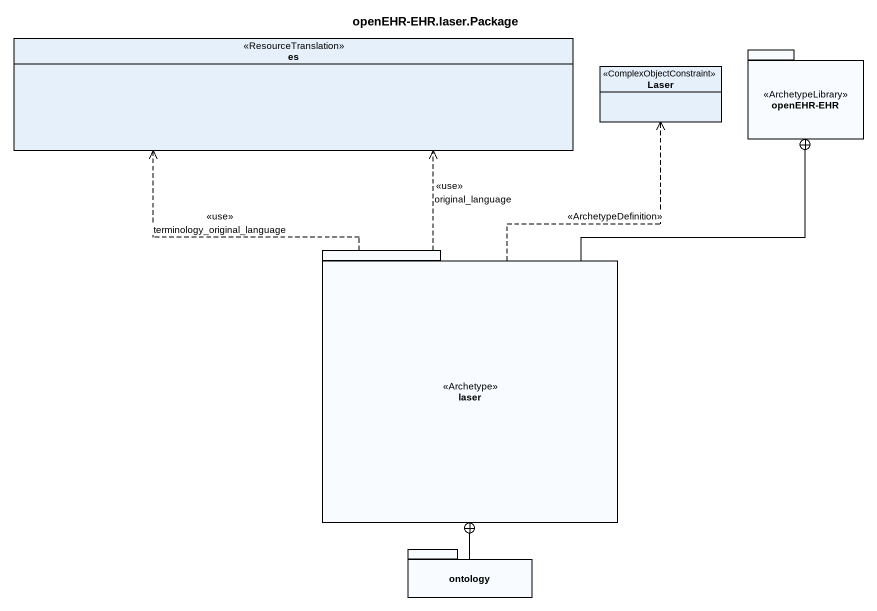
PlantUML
@startuml
title openEHR-EHR.laser.Package
hide circle
hide empty members
enum es <<ResourceTranslation>>
class Laser <<ComplexObjectConstraint>>
package "openEHR-EHR" as openEHR_EHR <<ArchetypeLibrary>> {
}
package laser <<Archetype>> {
}
package ontology {
}
laser .up.> es : <<use>>\nterminology_original_language
laser .up.> es : <<use>>\noriginal_language
laser .up.> Laser : <<ArchetypeDefinition>>
laser -up-+ openEHR_EHR
ontology -up-+ laser
@enduml
